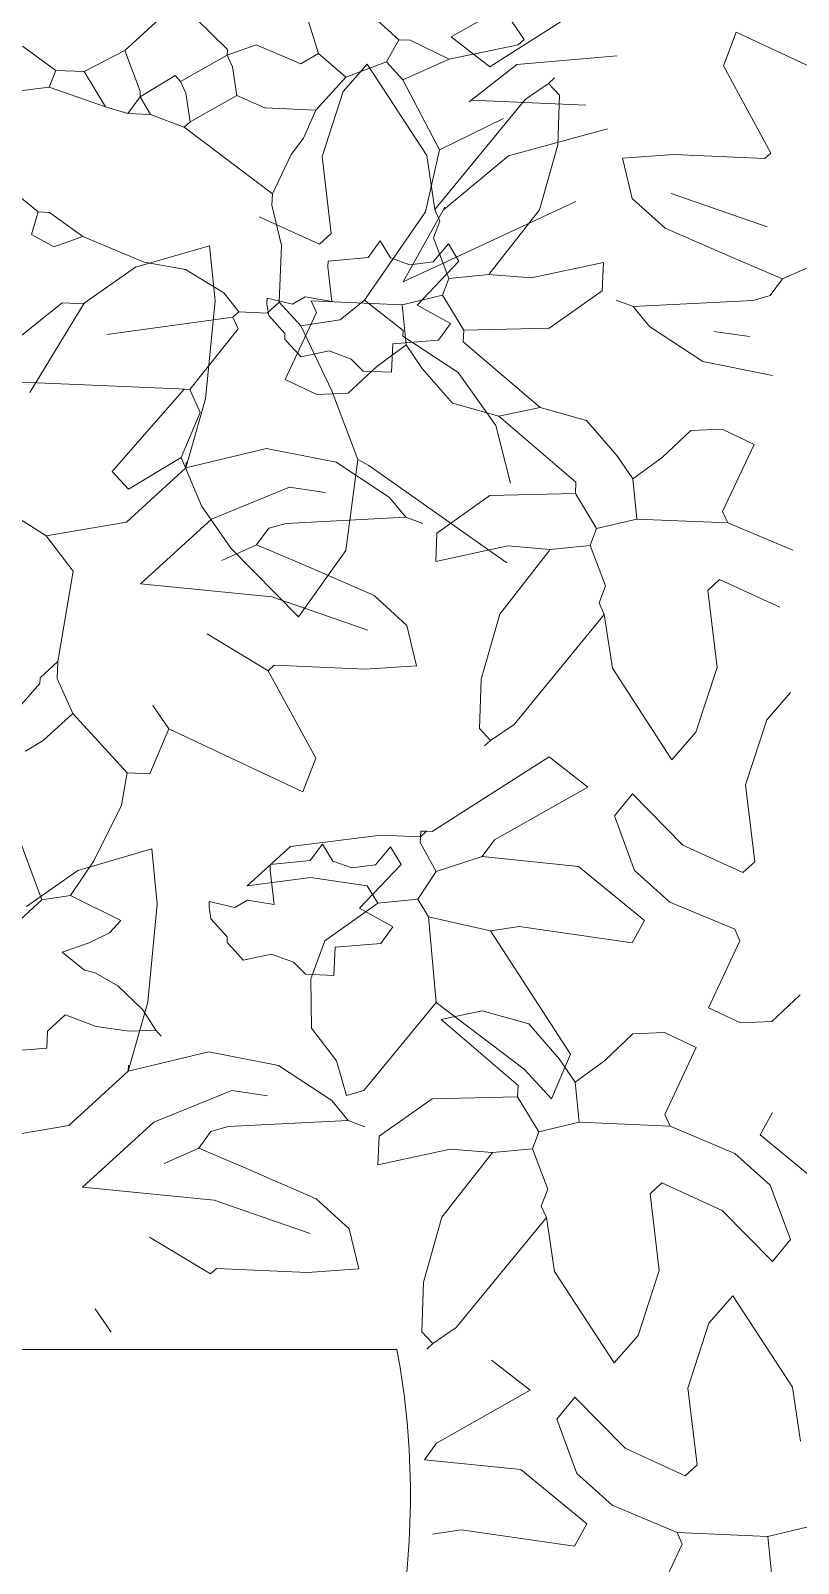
# Model space of a CAD drawing. Header units: centimetres. Extents: x 5667 to 17750, y 274 to 6203.
# Drawn here: x 10826.3 to 10869.4, y 5713.8 to 5799.7 of the extents above; entities that cross this region are included whole.
import ezdxf

# ---------------------------------------------------------------- set-up
doc = ezdxf.new("R2010")
doc.units = ezdxf.units.CM
doc.header["$MEASUREMENT"] = 0
doc.layers.add('A-FURN', color=8, linetype='Continuous', lineweight=9)
doc.layers.add('G-HEDGE', color=104, linetype='Continuous', lineweight=9)

msp = doc.modelspace()

# ---------------------------------------------------------------- linework, layer by layer
at = {"layer": 'A-FURN'}
msp.add_lwpolyline([(10801.856, 5725.735), (10846.866, 5725.735, -0.092959), (10846.866, 5709.396, -0.002126), (10801.664, 5709.588, -0.109257), (10801.856, 5725.735, -0.276267)], format="xyb", dxfattribs=at)
at = {"layer": 'G-HEDGE'}
for p, q in [((10842.469, 5798.394), (10841.347, 5801.955)), ((10846.971, 5799.156), (10843.287, 5802.508)), ((10849.913, 5799.324), (10855.15, 5802.289)), ((10852.074, 5797.635), (10858.64, 5801.817)), ((10831.622, 5798.548), (10834.615, 5801.291)), ((10837.371, 5798.617), (10834.615, 5801.291)), ((10853.994, 5799.168), (10853.094, 5800.485)), ((10852.074, 5797.635), (10849.913, 5799.324)), ((10853.662, 5798.864), (10853.994, 5799.168)), ((10865.885, 5799.585), (10865.164, 5797.702)), ((10873.393, 5796.066), (10865.885, 5799.585)), ((10827.744, 5797.44), (10825.888, 5798.798)), ((10829.336, 5797.371), (10831.622, 5798.548)), ((10832.481, 5796.276), (10831.622, 5798.548)), ((10834.739, 5796.816), (10837.357, 5798.298)), ((10837.357, 5798.298), (10838.978, 5798.866)), ((10837.357, 5798.298), (10837.371, 5798.617)), ((10837.648, 5797.647), (10837.357, 5798.298)), ((10838.978, 5798.866), (10841.485, 5797.799)), ((10841.485, 5797.799), (10842.469, 5798.394)), ((10844.006, 5797.051), (10842.469, 5798.394)), ((10846.278, 5797.909), (10846.971, 5799.156)), ((10847.608, 5799.128), (10846.971, 5799.156)), ((10849.797, 5798.075), (10847.608, 5799.128)), ((10849.797, 5798.075), (10853.662, 5798.864)), ((10827.383, 5796.498), (10827.744, 5797.44)), ((10829.336, 5797.371), (10827.744, 5797.44)), ((10837.897, 5796.04), (10837.648, 5797.647)), ((10845.195, 5797.789), (10843.852, 5796.253)), ((10844.006, 5797.051), (10846.278, 5797.909)), ((10848.534, 5792.666), (10845.196, 5797.79)), ((10847.192, 5796.912), (10846.278, 5797.909)), ((10847.192, 5796.912), (10849.797, 5798.075)), ((10853.58, 5797.772), (10850.915, 5795.683)), ((10859.215, 5798.261), (10853.58, 5797.772)), ((10867.823, 5792.797), (10865.164, 5797.702)), ((10830.528, 5795.403), (10829.336, 5797.371)), ((10832.467, 5795.958), (10834.434, 5797.148)), ((10834.434, 5797.148), (10834.739, 5796.816)), ((10835.029, 5796.165), (10834.739, 5796.816)), ((10842.33, 5795.209), (10844.006, 5797.051)), ((10849.255, 5792.991), (10847.192, 5796.912)), ((10854.047, 5795.808), (10855.363, 5796.708)), ((10855.363, 5796.708), (10855.695, 5797.013)), ((10855.973, 5796.043), (10855.363, 5796.708)), ((10825.457, 5796.263), (10827.383, 5796.498)), ((10830.528, 5795.403), (10827.383, 5796.498)), ((10831.788, 5795.03), (10832.467, 5795.958)), ((10832.467, 5795.958), (10832.481, 5796.276)), ((10833.062, 5794.974), (10832.467, 5795.958)), ((10835.279, 5794.558), (10835.029, 5796.165)), ((10835.279, 5794.558), (10837.897, 5796.04)), ((10839.462, 5795.334), (10837.897, 5796.04)), ((10843.852, 5796.253), (10842.668, 5792.614)), ((10848.99, 5789.644), (10854.047, 5795.808)), ((10851.021, 5795.773), (10857.455, 5795.492)), ((10855.889, 5793.266), (10855.973, 5796.043)), ((10831.788, 5795.03), (10830.528, 5795.403)), ((10833.062, 5794.974), (10831.788, 5795.03)), ((10834.946, 5794.253), (10833.062, 5794.974)), ((10842.33, 5795.209), (10839.462, 5795.334)), ((10841.623, 5793.643), (10842.33, 5795.209)), ((10834.946, 5794.253), (10835.279, 5794.558)), ((10839.891, 5790.527), (10834.946, 5794.253)), ((10849.255, 5792.991), (10852.844, 5794.75)), ((10853.122, 5792.646), (10858.673, 5794.162)), ((10840.945, 5792.715), (10841.623, 5793.643)), ((10854.851, 5789.626), (10855.889, 5793.266)), ((10839.891, 5790.527), (10840.945, 5792.715)), ((10842.668, 5792.614), (10843.186, 5788.301)), ((10848.466, 5789.514), (10849.255, 5792.991)), ((10848.99, 5789.644), (10848.534, 5792.666)), ((10849.482, 5789.619), (10853.122, 5792.646)), ((10862.394, 5792.715), (10859.512, 5792.522)), ((10859.512, 5792.522), (10860.052, 5790.263)), ((10867.491, 5792.493), (10862.394, 5792.715)), ((10867.823, 5792.797), (10867.491, 5792.493)), ((10826.759, 5789.503), (10825.526, 5790.514)), ((10839.864, 5789.889), (10839.891, 5790.527)), ((10840.403, 5787.632), (10839.864, 5789.889)), ((10856.899, 5790.09), (10847.211, 5785.577)), ((10849.544, 5789.772), (10847.211, 5785.577)), ((10861.894, 5788.588), (10860.052, 5790.263)), ((10862.245, 5790.533), (10867.618, 5788.666)), ((10826.385, 5788.243), (10826.759, 5789.503)), ((10827.396, 5789.475), (10826.759, 5789.503)), ((10829.252, 5788.118), (10827.396, 5789.475)), ((10842.521, 5787.692), (10839.15, 5789.236)), ((10845.057, 5784.556), (10848.466, 5789.514)), ((10848.921, 5788.051), (10849.281, 5788.992)), ((10849.281, 5788.992), (10848.99, 5789.644)), ((10852.024, 5786), (10854.851, 5789.626)), ((10827.631, 5787.55), (10826.385, 5788.243)), ((10829.252, 5788.118), (10827.631, 5787.55)), ((10832.701, 5786.69), (10829.252, 5788.118)), ((10842.521, 5787.692), (10843.186, 5788.301)), ((10849.779, 5785.779), (10848.921, 5788.051)), ((10865.967, 5786.814), (10861.894, 5788.588)), ((10832.209, 5786.407), (10836.366, 5787.608)), ((10836.366, 5787.608), (10836.671, 5784.524)), ((10840.264, 5784.445), (10840.403, 5787.632)), ((10845.248, 5786.959), (10845.928, 5787.887)), ((10845.928, 5787.887), (10846.509, 5786.933)), ((10848.899, 5786.714), (10849.751, 5787.72)), ((10850.346, 5786.737), (10849.751, 5787.72)), ((10829.336, 5784.383), (10832.209, 5786.407)), ((10832.701, 5786.69), (10835.017, 5786.284)), ((10835.017, 5786.284), (10837.159, 5784.962)), ((10842.991, 5786.419), (10843.005, 5786.738)), ((10843.226, 5784.493), (10842.991, 5786.419)), ((10843.005, 5786.738), (10845.248, 5786.959)), ((10846.509, 5786.933), (10847.583, 5786.543)), ((10847.583, 5786.543), (10848.899, 5786.714)), ((10848.005, 5784.285), (10850.346, 5786.737)), ((10854.392, 5785.807), (10858.437, 5786.678)), ((10858.368, 5785.086), (10858.437, 5786.678)), ((10868.474, 5785.747), (10865.967, 5786.814)), ((10868.474, 5785.747), (10870.427, 5786.619)), ((10849.419, 5784.837), (10849.779, 5785.779)), ((10849.779, 5785.779), (10852.023, 5786)), ((10852.024, 5786), (10854.392, 5785.807)), ((10867.795, 5784.819), (10868.474, 5785.747)), ((10837.159, 5784.962), (10838.006, 5783.906)), ((10839.572, 5784.352), (10839.586, 5784.671)), ((10839.586, 5784.671), (10841.013, 5784.33)), ((10841.013, 5784.33), (10841.724, 5784.742)), ((10841.724, 5784.742), (10843.226, 5784.493)), ((10845.057, 5784.556), (10843.689, 5783.449)), ((10847.219, 5782.865), (10845.057, 5784.556)), ((10847.161, 5784.297), (10849.419, 5784.837)), ((10850.61, 5782.87), (10849.419, 5784.837)), ((10855.403, 5782.98), (10858.368, 5785.086)), ((10860.107, 5784.196), (10859.165, 5784.556)), ((10866.826, 5784.542), (10867.795, 5784.819)), ((10825.457, 5782.284), (10828.103, 5784.404)), ((10826.288, 5779.375), (10829.336, 5784.383)), ((10828.103, 5784.404), (10829.377, 5784.349)), ((10836.671, 5784.524), (10836.138, 5779.019)), ((10837.674, 5783.6), (10838.006, 5783.906)), ((10838.006, 5783.906), (10839.6, 5783.836)), ((10839.679, 5783.69), (10839.572, 5784.352)), ((10839.6, 5783.836), (10840.264, 5784.445)), ((10841.484, 5783.115), (10840.264, 5784.445)), ((10840.594, 5780.115), (10842.354, 5783.869)), ((10842.354, 5783.869), (10842.063, 5784.519)), ((10847.161, 5784.297), (10842.063, 5784.519)), ((10847.382, 5782.053), (10847.161, 5784.297)), ((10849.875, 5783.246), (10848.005, 5784.285)), ((10860.107, 5784.196), (10866.826, 5784.542)), ((10861.026, 5783.086), (10860.107, 5784.196)), ((10837.674, 5783.6), (10830.609, 5782.632)), ((10835.263, 5779.556), (10837.965, 5782.95)), ((10837.965, 5782.95), (10837.674, 5783.6)), ((10840.593, 5782.693), (10839.679, 5783.69)), ((10843.689, 5783.449), (10841.484, 5783.115)), ((10841.484, 5783.115), (10843.223, 5779.476)), ((10847.205, 5782.547), (10847.219, 5782.865)), ((10849.195, 5782.317), (10849.875, 5783.246)), ((10850.583, 5782.232), (10850.61, 5782.87)), ((10850.61, 5782.87), (10855.403, 5782.98)), ((10864.018, 5781.113), (10861.026, 5783.086)), ((10840.579, 5782.374), (10840.593, 5782.693)), ((10840.885, 5782.042), (10840.579, 5782.374)), ((10840.885, 5782.042), (10841.493, 5781.377)), ((10845.734, 5780.848), (10847.382, 5782.053)), ((10846.564, 5780.517), (10846.633, 5782.11)), ((10846.633, 5782.11), (10849.195, 5782.317)), ((10850.307, 5780.496), (10847.205, 5782.547)), ((10847.382, 5782.053), (10848.282, 5780.737)), ((10854.89, 5778.534), (10850.583, 5782.232)), ((10866.636, 5782.519), (10864.636, 5782.81)), ((10841.493, 5781.377), (10843.064, 5781.713)), ((10843.064, 5781.713), (10844.298, 5781.259)), ((10844.298, 5781.259), (10844.971, 5780.586)), ((10844.142, 5779.343), (10845.734, 5780.848)), ((10844.971, 5780.586), (10846.564, 5780.517)), ((10848.282, 5780.737), (10849.981, 5778.782)), ((10852.412, 5777.532), (10850.307, 5780.496)), ((10867.919, 5780.344), (10864.018, 5781.113)), ((10824.303, 5780.034), (10834.626, 5779.584)), ((10830.913, 5774.957), (10834.944, 5779.57)), ((10834.944, 5779.57), (10834.626, 5779.584)), ((10835.263, 5779.556), (10834.944, 5779.57)), ((10835.845, 5778.254), (10835.263, 5779.556)), ((10840.594, 5780.115), (10842.38, 5779.267)), ((10843.223, 5779.476), (10844.668, 5775.634)), ((10836.138, 5779.019), (10835.042, 5775.163)), ((10842.38, 5779.267), (10844.142, 5779.343)), ((10849.981, 5778.782), (10852.588, 5778.054)), ((10834.778, 5775.746), (10835.845, 5778.254)), ((10854.89, 5778.534), (10852.588, 5778.054)), ((10852.588, 5778.054), (10854.89, 5778.534)), ((10852.588, 5778.054), (10856.895, 5774.355)), ((10857.496, 5777.806), (10854.89, 5778.534)), ((10859.195, 5775.85), (10857.496, 5777.806)), ((10853.229, 5774.303), (10852.412, 5777.532)), ((10863.335, 5777.244), (10861.743, 5775.739)), ((10865.098, 5777.321), (10863.335, 5777.244)), ((10866.883, 5776.473), (10865.098, 5777.321)), ((10839.558, 5776.244), (10835.042, 5775.163)), ((10839.558, 5776.244), (10843.459, 5775.475)), ((10866.883, 5776.473), (10865.123, 5772.719)), ((10835.042, 5775.163), (10831.717, 5772.116)), ((10834.778, 5775.746), (10831.827, 5773.96)), ((10835.906, 5773.038), (10834.778, 5775.746)), ((10835.042, 5775.163), (10835.056, 5775.482)), ((10843.459, 5775.475), (10846.452, 5773.501)), ((10844.668, 5775.634), (10844.005, 5770.535)), ((10845.292, 5775.288), (10844.668, 5775.634)), ((10853.034, 5769.844), (10845.292, 5775.288)), ((10860.095, 5774.535), (10859.195, 5775.85)), ((10861.743, 5775.739), (10860.095, 5774.535)), ((10831.827, 5773.96), (10830.913, 5774.957)), ((10856.895, 5774.355), (10856.867, 5773.718)), ((10860.095, 5774.535), (10860.316, 5772.291)), ((10836.478, 5772.286), (10840.841, 5774.069)), ((10840.841, 5774.069), (10842.842, 5773.778)), ((10846.452, 5773.501), (10847.37, 5772.391)), ((10852.074, 5773.608), (10849.109, 5771.502)), ((10856.867, 5773.718), (10852.074, 5773.608)), ((10856.867, 5773.718), (10858.059, 5771.751)), ((10827.215, 5771.355), (10825.04, 5772.726)), ((10837.561, 5770.663), (10835.906, 5773.038)), ((10865.123, 5772.719), (10865.414, 5772.069)), ((10831.717, 5772.116), (10827.215, 5771.355)), ((10832.488, 5768.651), (10836.478, 5772.286)), ((10839.682, 5771.769), (10839.004, 5770.841)), ((10840.652, 5772.046), (10839.682, 5771.769)), ((10847.37, 5772.391), (10840.652, 5772.046)), ((10847.37, 5772.391), (10848.312, 5772.031)), ((10858.059, 5771.751), (10857.698, 5770.809)), ((10860.316, 5772.291), (10858.059, 5771.751)), ((10860.316, 5772.291), (10865.414, 5772.069)), ((10869.053, 5770.545), (10865.414, 5772.069)), ((10827.215, 5771.355), (10828.725, 5769.374)), ((10839.004, 5770.841), (10837.05, 5769.968)), ((10839.004, 5770.841), (10841.51, 5769.774)), ((10849.109, 5771.502), (10849.04, 5769.91)), ((10857.698, 5770.809), (10855.454, 5770.588)), ((10857.698, 5770.809), (10858.556, 5768.537)), ((10841.351, 5766.812), (10837.561, 5770.663)), ((10844.005, 5770.535), (10841.351, 5766.812)), ((10853.086, 5770.781), (10849.04, 5769.91)), ((10855.454, 5770.588), (10852.626, 5766.962)), ((10855.454, 5770.588), (10853.086, 5770.781)), ((10827.865, 5764.304), (10828.725, 5769.374)), ((10841.51, 5769.774), (10845.583, 5768)), ((10839.859, 5767.921), (10832.488, 5768.651)), ((10858.556, 5768.537), (10858.196, 5767.595)), ((10864.956, 5768.896), (10864.291, 5768.287)), ((10864.809, 5763.973), (10864.291, 5768.287)), ((10864.957, 5768.896), (10868.328, 5767.352)), ((10845.232, 5766.054), (10839.859, 5767.921)), ((10845.583, 5768), (10847.425, 5766.324)), ((10858.196, 5767.595), (10858.487, 5766.944)), ((10852.626, 5766.962), (10851.588, 5763.321)), ((10858.487, 5766.944), (10853.43, 5760.78)), ((10858.487, 5766.943), (10858.943, 5763.922)), ((10839.654, 5763.79), (10836.232, 5765.855)), ((10847.965, 5764.066), (10847.425, 5766.324)), ((10827.865, 5764.304), (10826.867, 5763.39)), ((10827.865, 5764.304), (10827.823, 5763.348)), ((10839.654, 5763.79), (10839.986, 5764.095)), ((10839.986, 5764.095), (10845.083, 5763.872)), ((10845.083, 5763.872), (10847.965, 5764.066)), ((10863.626, 5760.335), (10864.809, 5763.973)), ((10826.867, 5763.39), (10826.853, 5763.071)), ((10827.823, 5763.348), (10828.696, 5761.395)), ((10839.654, 5763.79), (10842.313, 5758.886)), ((10851.588, 5763.321), (10851.504, 5760.545)), ((10858.943, 5763.922), (10862.281, 5758.798)), ((10826.853, 5763.071), (10825.51, 5761.534)), ((10868.936, 5762.567), (10867.593, 5761.03)), ((10828.696, 5761.395), (10827.034, 5759.871)), ((10828.696, 5761.395), (10831.743, 5758.069)), ((10834.084, 5760.521), (10833.184, 5761.837)), ((10834.084, 5760.521), (10833.017, 5758.014)), ((10834.084, 5760.521), (10841.592, 5757.002)), ((10851.504, 5760.545), (10852.114, 5759.879)), ((10853.43, 5760.78), (10852.114, 5759.879)), ((10867.593, 5761.03), (10866.409, 5757.391)), ((10827.034, 5759.871), (10826.05, 5759.275)), ((10852.114, 5759.879), (10851.782, 5759.575)), ((10862.282, 5758.798), (10863.626, 5760.335)), ((10841.592, 5757.002), (10842.313, 5758.886)), ((10855.403, 5758.953), (10848.837, 5754.771)), ((10855.403, 5758.953), (10857.564, 5757.263)), ((10831.422, 5756.251), (10831.743, 5758.069)), ((10833.017, 5758.014), (10831.743, 5758.069)), ((10824.678, 5757.101), (10826.963, 5750.937)), ((10857.564, 5757.263), (10852.327, 5754.299)), ((10866.409, 5757.391), (10866.927, 5753.078)), ((10829.879, 5753.124), (10831.422, 5756.251)), ((10860.07, 5756.888), (10859.058, 5755.656)), ((10862.891, 5754.013), (10860.07, 5756.888)), ((10859.058, 5755.656), (10860.19, 5752.595)), ((10840.908, 5753.933), (10845.956, 5754.577)), ((10848.186, 5754.48), (10845.956, 5754.577)), ((10848.199, 5754.799), (10848.186, 5754.48)), ((10848.518, 5754.785), (10848.186, 5754.48)), ((10848.199, 5754.799), (10848.518, 5754.785)), ((10848.518, 5754.785), (10848.837, 5754.771)), ((10828.972, 5752.595), (10833.129, 5753.795)), ((10833.129, 5753.795), (10833.434, 5750.711)), ((10838.467, 5751.736), (10840.908, 5753.933)), ((10842.011, 5753.146), (10842.691, 5754.074)), ((10842.691, 5754.074), (10843.272, 5753.12)), ((10845.662, 5752.902), (10846.514, 5753.907)), ((10847.109, 5752.924), (10846.514, 5753.907)), ((10848.186, 5754.48), (10848.172, 5754.161)), ((10848.172, 5754.161), (10849.058, 5752.526)), ((10852.327, 5754.299), (10851.649, 5753.371)), ((10866.262, 5752.469), (10862.891, 5754.013)), ((10828.57, 5751.185), (10829.879, 5753.124)), ((10839.754, 5752.606), (10839.768, 5752.925)), ((10839.768, 5752.925), (10842.011, 5753.146)), ((10843.272, 5753.12), (10844.346, 5752.73)), ((10844.346, 5752.73), (10845.662, 5752.902)), ((10844.768, 5750.472), (10847.109, 5752.924)), ((10851.649, 5753.371), (10849.058, 5752.526)), ((10851.649, 5753.371), (10857.051, 5752.817)), ((10857.051, 5752.817), (10860.749, 5749.782)), ((10866.262, 5752.469), (10866.927, 5753.078)), ((10826.099, 5750.57), (10828.972, 5752.595)), ((10842.021, 5752.195), (10838.467, 5751.736)), ((10839.989, 5750.68), (10839.754, 5752.606)), ((10842.021, 5752.195), (10845.193, 5751.737)), ((10849.058, 5752.526), (10848.033, 5750.976)), ((10860.19, 5752.595), (10862.165, 5750.82)), ((10828.57, 5751.185), (10826.963, 5750.937)), ((10828.57, 5751.185), (10831.382, 5749.786)), ((10845.193, 5751.737), (10845.789, 5750.754)), ((10826.963, 5750.937), (10825.3, 5749.413)), ((10833.434, 5750.711), (10832.901, 5745.206)), ((10836.335, 5750.539), (10836.349, 5750.858)), ((10836.442, 5749.877), (10836.335, 5750.539)), ((10836.349, 5750.858), (10837.776, 5750.517)), ((10837.776, 5750.517), (10838.487, 5750.929)), ((10838.487, 5750.929), (10839.989, 5750.68)), ((10845.789, 5750.754), (10842.824, 5748.649)), ((10846.638, 5749.433), (10844.768, 5750.472)), ((10848.033, 5750.976), (10845.789, 5750.754)), ((10848.033, 5750.976), (10848.629, 5749.992)), ((10862.165, 5750.82), (10865.804, 5749.296)), ((10830.758, 5749.093), (10831.382, 5749.786)), ((10837.356, 5748.88), (10836.442, 5749.877)), ((10845.958, 5748.505), (10846.638, 5749.433)), ((10848.629, 5749.992), (10852.105, 5749.202)), ((10848.629, 5749.992), (10849.057, 5745.185)), ((10853.712, 5749.45), (10852.105, 5749.202)), ((10860.057, 5748.536), (10853.712, 5749.45)), ((10860.749, 5749.782), (10860.057, 5748.536)), ((10828.112, 5748.014), (10829.62, 5748.529)), ((10829.62, 5748.529), (10830.758, 5749.093)), ((10837.342, 5748.561), (10837.356, 5748.88)), ((10837.648, 5748.229), (10837.342, 5748.561)), ((10842.824, 5748.649), (10842.05, 5746.512)), ((10843.396, 5748.297), (10845.958, 5748.505)), ((10852.105, 5749.202), (10856.592, 5742.303)), ((10864.335, 5744.892), (10866.095, 5748.646)), ((10866.095, 5748.646), (10865.804, 5749.296)), ((10829.346, 5747.002), (10828.112, 5748.014)), ((10837.648, 5748.229), (10838.256, 5747.564)), ((10838.256, 5747.564), (10839.827, 5747.9)), ((10839.827, 5747.9), (10841.062, 5747.446)), ((10843.327, 5746.704), (10843.396, 5748.297)), ((10829.957, 5746.855), (10829.346, 5747.002)), ((10831.215, 5746.125), (10829.957, 5746.855)), ((10841.062, 5747.446), (10841.734, 5746.774)), ((10841.734, 5746.774), (10843.327, 5746.704)), ((10832.622, 5744.773), (10831.215, 5746.125)), ((10842.05, 5746.512), (10842.076, 5743.747)), ((10832.901, 5745.206), (10831.805, 5741.35)), ((10849.057, 5745.185), (10845.011, 5740.253)), ((10849.057, 5745.185), (10854.002, 5741.458)), ((10867.883, 5744.121), (10869.475, 5745.625)), ((10827.281, 5743.581), (10828.279, 5744.495)), ((10828.279, 5744.495), (10830.002, 5743.844)), ((10833.348, 5743.635), (10832.622, 5744.773)), ((10851.653, 5744.721), (10849.351, 5744.241)), ((10849.351, 5744.241), (10853.658, 5740.543)), ((10854.259, 5743.993), (10851.653, 5744.721)), ((10864.335, 5744.892), (10866.121, 5744.044)), ((10827.239, 5742.625), (10827.281, 5743.581)), ((10830.002, 5743.844), (10831.866, 5743.578)), ((10831.866, 5743.578), (10833.348, 5743.635)), ((10833.348, 5743.635), (10833.653, 5743.303)), ((10842.076, 5743.747), (10843.488, 5741.916)), ((10855.958, 5742.038), (10854.259, 5743.993)), ((10860.098, 5743.431), (10858.506, 5741.927)), ((10861.861, 5743.508), (10860.098, 5743.431)), ((10863.646, 5742.66), (10861.861, 5743.508)), ((10866.121, 5744.044), (10867.883, 5744.121)), ((10827.239, 5742.625), (10824.676, 5742.418)), ((10863.646, 5742.66), (10861.886, 5738.906)), ((10836.321, 5742.431), (10831.805, 5741.35)), ((10831.805, 5741.35), (10831.819, 5741.669)), ((10836.321, 5742.431), (10840.222, 5741.662)), ((10840.222, 5741.662), (10843.215, 5739.688)), ((10843.488, 5741.916), (10844.042, 5739.977)), ((10856.592, 5742.303), (10855.525, 5739.795)), ((10856.858, 5740.722), (10855.958, 5742.038)), ((10858.506, 5741.927), (10856.858, 5740.722)), ((10831.805, 5741.35), (10828.48, 5738.303)), ((10854.002, 5741.458), (10855.525, 5739.795)), ((10833.241, 5738.474), (10837.604, 5740.256)), ((10837.604, 5740.256), (10839.605, 5739.965)), ((10845.011, 5740.253), (10844.042, 5739.977)), ((10853.63, 5739.905), (10848.837, 5739.795)), ((10853.658, 5740.543), (10853.63, 5739.905)), ((10853.63, 5739.905), (10854.822, 5737.938)), ((10856.858, 5740.722), (10857.079, 5738.478)), ((10843.215, 5739.688), (10844.133, 5738.579)), ((10848.837, 5739.795), (10845.872, 5737.689)), ((10828.48, 5738.303), (10823.978, 5737.542)), ((10829.251, 5734.838), (10833.241, 5738.474)), ((10837.415, 5738.233), (10836.445, 5737.956)), ((10844.133, 5738.579), (10837.415, 5738.233)), ((10844.133, 5738.579), (10845.075, 5738.219)), ((10857.079, 5738.478), (10854.822, 5737.938)), ((10857.079, 5738.478), (10862.177, 5738.256)), ((10861.886, 5738.906), (10862.177, 5738.256)), ((10865.816, 5736.732), (10862.177, 5738.256)), ((10867.232, 5737.77), (10867.924, 5739.016)), ((10836.445, 5737.956), (10835.767, 5737.028)), ((10845.872, 5737.689), (10845.803, 5736.097)), ((10854.822, 5737.938), (10854.461, 5736.996)), ((10870.931, 5734.735), (10867.232, 5737.77)), ((10835.767, 5737.028), (10833.813, 5736.156)), ((10835.767, 5737.028), (10838.273, 5735.961)), ((10849.849, 5736.968), (10845.803, 5736.097)), ((10852.217, 5736.775), (10849.389, 5733.149)), ((10852.217, 5736.775), (10849.849, 5736.968)), ((10854.461, 5736.996), (10852.217, 5736.775)), ((10854.461, 5736.996), (10855.319, 5734.724)), ((10867.791, 5734.957), (10865.816, 5736.732)), ((10838.273, 5735.961), (10842.346, 5734.187)), ((10836.622, 5734.108), (10829.251, 5734.838)), ((10855.319, 5734.724), (10854.959, 5733.782)), ((10861.72, 5735.083), (10861.054, 5734.474)), ((10861.72, 5735.083), (10865.091, 5733.539)), ((10868.923, 5731.896), (10867.791, 5734.957)), ((10841.995, 5732.241), (10836.622, 5734.108)), ((10842.346, 5734.187), (10844.188, 5732.511)), ((10861.572, 5730.161), (10861.054, 5734.474)), ((10849.389, 5733.149), (10848.351, 5729.508)), ((10855.25, 5733.131), (10850.193, 5726.967)), ((10854.959, 5733.782), (10855.25, 5733.131)), ((10855.25, 5733.131), (10855.706, 5730.109)), ((10865.091, 5733.539), (10867.911, 5730.664)), ((10844.728, 5730.253), (10844.188, 5732.511)), ((10836.417, 5729.977), (10832.995, 5732.042)), ((10867.911, 5730.664), (10868.923, 5731.896)), ((10836.417, 5729.977), (10836.749, 5730.282)), ((10836.749, 5730.282), (10841.846, 5730.059)), ((10841.846, 5730.059), (10844.728, 5730.253)), ((10855.706, 5730.109), (10859.044, 5724.985)), ((10860.389, 5726.522), (10861.572, 5730.161)), ((10848.351, 5729.508), (10848.267, 5726.732)), ((10865.699, 5728.754), (10864.356, 5727.217)), ((10869.038, 5723.63), (10865.7, 5728.754)), ((10830.847, 5726.709), (10829.947, 5728.024)), ((10864.356, 5727.217), (10863.172, 5723.579)), ((10848.267, 5726.732), (10848.877, 5726.067)), ((10850.193, 5726.967), (10848.877, 5726.067)), ((10859.045, 5724.985), (10860.389, 5726.522)), ((10848.877, 5726.067), (10848.545, 5725.762)), ((10852.166, 5725.14), (10854.327, 5723.451)), ((10863.172, 5723.579), (10863.69, 5719.265)), ((10869.494, 5720.608), (10869.038, 5723.63)), ((10854.327, 5723.451), (10849.09, 5720.486)), ((10856.833, 5723.076), (10855.821, 5721.843)), ((10859.654, 5720.2), (10856.833, 5723.076)), ((10855.821, 5721.843), (10856.953, 5718.782)), ((10849.09, 5720.486), (10848.412, 5719.558)), ((10863.025, 5718.656), (10859.654, 5720.2)), ((10848.412, 5719.558), (10853.814, 5719.004)), ((10863.025, 5718.656), (10863.69, 5719.265)), ((10853.814, 5719.004), (10857.512, 5715.97)), ((10856.953, 5718.782), (10858.928, 5717.007)), ((10858.928, 5717.007), (10862.567, 5715.483)), ((10857.512, 5715.97), (10856.82, 5714.723)), ((10850.475, 5715.638), (10848.868, 5715.389)), ((10856.82, 5714.723), (10850.475, 5715.638)), ((10862.858, 5714.833), (10862.567, 5715.483)), ((10867.665, 5715.261), (10862.567, 5715.483)), ((10867.665, 5715.261), (10869.923, 5715.801)), ((10867.886, 5713.017), (10867.665, 5715.261)), ((10861.098, 5711.079), (10862.858, 5714.833))]:
    msp.add_line(p, q, dxfattribs=at)

doc.saveas('drawing.dxf')
